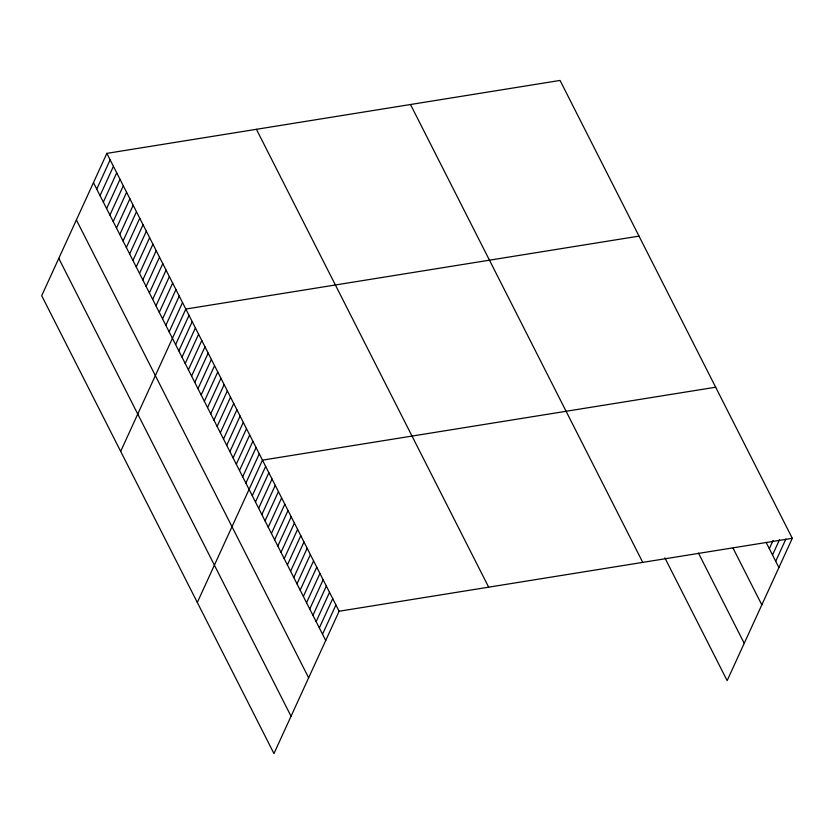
<?xml version="1.0" encoding="UTF-8"?>
<svg xmlns="http://www.w3.org/2000/svg" width="834" height="834" viewBox="0 0 834 834"><rect width="100%" height="100%" fill="white"/><g stroke="black" fill="none" stroke-linecap="round" stroke-linejoin="round"><path stroke-width="1.25" d="M106.856 153.373L41.7 295.695L273.959 753.561L339.115 611.239L106.856 153.373L560.041 80.439L792.3 538.305L727.144 680.627L664.865 557.863M96.754 189.109L110.151 159.857M100.049 195.604L113.434 166.341M103.333 202.089L116.729 172.826M106.627 208.573L120.023 179.32M109.911 215.057L123.307 185.805M113.205 221.552L126.601 192.289M116.499 228.036L129.895 198.773M119.783 234.521L133.179 205.258M123.078 241.005L136.474 211.753M126.372 247.489L139.758 218.237M129.656 253.984L143.052 224.721M132.95 260.469L146.346 231.206M136.234 266.953L149.63 237.69M139.528 273.437L152.924 244.185M142.822 279.922L156.219 250.669M146.106 286.416L159.502 257.153M149.401 292.901L162.797 263.638M152.685 299.385L166.081 270.122M155.979 305.869L169.375 276.617M159.273 312.354L172.669 283.101M162.557 318.849L175.953 289.586M165.851 325.333L179.247 296.07M169.146 331.817L182.531 302.554M120.669 451.361L185.826 309.049L639.011 236.116M175.62 344.598L189.016 315.346M178.82 350.895L192.216 321.632M182.01 357.192L195.406 327.929M185.2 363.488L198.596 334.226M188.401 369.785L201.797 340.522M191.591 376.082L204.987 346.819M194.781 382.368L208.177 353.116M197.981 388.665L211.377 359.412M201.171 394.962L214.567 365.709M204.361 401.258L217.757 372.006M207.562 407.555L220.958 378.302M210.752 413.852L224.148 384.599M213.942 420.148L227.338 390.885M217.142 426.445L230.538 397.182M220.332 432.742L233.728 403.479M223.522 439.038L236.919 409.775M226.723 445.335L240.119 416.072M229.913 451.621L243.309 422.369M233.103 457.918L246.499 428.666M236.303 464.215L249.7 434.962M239.494 470.512L252.89 441.259M242.684 476.808L256.08 447.556M245.884 483.105L259.28 453.842M197.314 602.461L262.47 460.139L715.655 387.216M252.275 495.698L265.66 466.435M255.465 501.995L268.861 472.732M258.655 508.292L272.051 479.029M261.855 514.578L275.241 485.325M265.045 520.875L278.441 491.622M268.235 527.171L281.631 497.919M271.436 533.468L284.821 504.216M274.626 539.765L288.022 510.512M277.816 546.061L291.212 516.799M281.016 552.358L294.402 523.095M284.206 558.655L297.602 529.392M287.396 564.952L300.793 535.689M290.597 571.248L303.983 541.985M293.787 577.535L307.183 548.282M296.977 583.831L310.373 554.579M300.177 590.128L313.563 560.875M303.368 596.425L316.764 567.172M306.558 602.721L319.954 573.469M309.758 609.018L323.144 579.766M312.948 615.315L326.344 586.052M316.138 621.611L329.534 592.349M319.339 627.908L332.724 598.645M322.529 634.205L335.925 604.942M769.323 548.678L773.076 540.484M772.513 554.975L779.488 539.765M775.714 561.272L785.889 539.035M339.115 611.239L792.3 538.305M766.133 542.381L778.904 567.568M733.086 548.219L761.828 604.879M698.454 553.078L744.22 643.316M410.495 104.511L642.753 562.377M256.413 129.301L488.661 587.167M93.46 182.625L325.719 640.502M76.384 219.936L308.643 677.802M58.787 258.384L291.035 716.25"/></g></svg>
